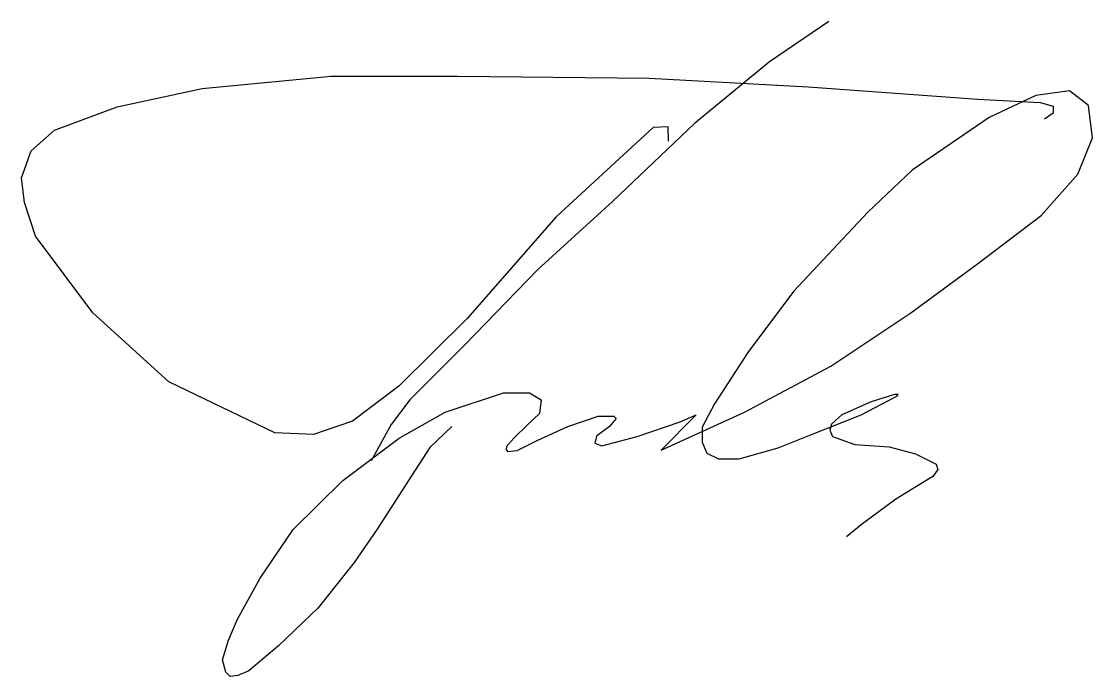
# Model space of a CAD drawing. Header units: millimetres. Extents: x 305 to 1229, y -71 to 494.
import ezdxf

# ---------------------------------------------------------------- set-up
doc = ezdxf.new("R2010")
doc.units = ezdxf.units.MM

msp = doc.modelspace()

# ---------------------------------------------------------------- linework, layer by layer
at = {"color": 5}
for points in [[(1001.41, 494.23), (949.97, 459.44), (885.45, 406.2), (814.63, 338.96), (749.86, 279.91), (686.99, 214.99), (639.85, 167.78), (623.55, 146.45), (606.39, 115.02)], [(862.89, 390.97), (862.55, 403.16), (849.77, 402.8), (765.95, 325.62), (689.25, 237.88), (630.34, 179.47), (590.25, 149.31), (556.73, 137.94), (523.26, 139.37), (431.7, 183.19), (366.26, 242.94), (316.78, 308.9), (307.35, 337.92), (304.6, 359.29), (313.07, 382.63), (333.25, 400.37), (387.18, 420.58), (460.56, 436.37), (571.98, 446.92), (680.97, 446.92), (846.39, 445.26), (983.45, 437.68), (1129.96, 427.22), (1183.52, 424.4), (1194.82, 421.18), (1194.82, 415), (1187.29, 409.89)], [(675.91, 144.67), (656.97, 126.67), (644.26, 107.02), (611.53, 56.11), (591.7, 27.41), (560.58, -11.53), (526.79, -44.01), (500.92, -65.9), (491.24, -69.99), (484.76, -70.95), (480.99, -67.18), (478.17, -56.48), (483.25, -39.58), (491.16, -21.3), (510.47, 13.91), (538.96, 55.86), (581.93, 98.09), (630.52, 134.65), (670.21, 157.08), (720.55, 173.91), (743.01, 173.91), (753.15, 167.92), (751.57, 156.13), (741.11, 145.87), (729.85, 135.02), (723.14, 127.53), (722.74, 124.85), (723.91, 123.25), (732.44, 124.18), (750.14, 132.92), (776.2, 144.64), (802.26, 153.78), (815.78, 153.78), (817.79, 151.77), (811.89, 144.68), (800.82, 136.43), (799.49, 130.31), (805.33, 128.16), (836.04, 136.08), (873.05, 148.68), (886.88, 154.97), (856.55, 124.24), (928.65, 157.16), (1002.88, 196.71), (1071.91, 242.71), (1129.56, 284.98), (1184.54, 326.74), (1216.12, 362.57), (1228.86, 393.67), (1225.47, 421.65), (1208.81, 434.26), (1180, 430.37), (1139.73, 411.43), (1073.32, 365.8), (1034.88, 329.81), (970.84, 261.31), (931.33, 208.54), (902.51, 164.28), (891.92, 144.23), (892.12, 131.28), (895.92, 121.89), (906, 116.75), (923.9, 116.75), (957.52, 126.47), (984.87, 137.31), (1029.32, 154.82), (1060.07, 170.97), (1061.03, 172.4), (1057.88, 172.4), (1037.76, 165.96), (1012.53, 154.73), (1003.61, 146.78), (1002.17, 141.74), (1004.37, 136.06), (1023.69, 129.29), (1053.22, 127.14), (1075.99, 121.27), (1093.81, 112.16), (1095.45, 107.69), (1091.13, 101.58), (1058.97, 82.14), (1029.07, 59.93), (1016.42, 49.6)]]:
    msp.add_lwpolyline(points, dxfattribs=at)

doc.saveas('drawing.dxf')
